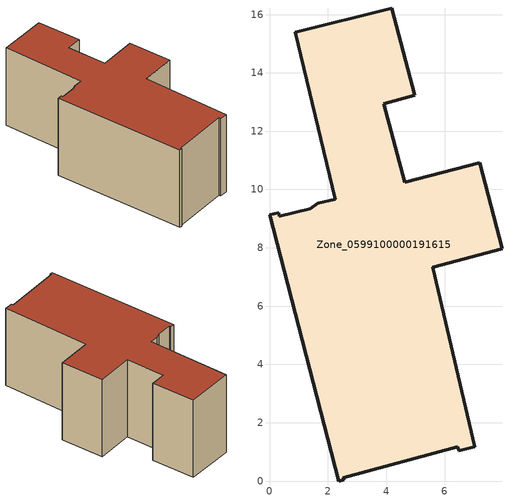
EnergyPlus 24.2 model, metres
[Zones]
Zone_0599100000191615
 floor ground (C_G): 6.46,1.18 2.53,0.12 2.55,0.04 2.37,0 0,9.12 0.3,9.2 0.34,9.08 1.4,9.35 1.65,9.52 2.25,9.66 0.87,15.39 4.18,16.22 4.98,13.23 3.91,12.94 4.63,10.24 7.2,10.92 7.98,7.96 5.6,7.33 7.03,1.18 6.48,1.04 z0
 wall outside (C_F): 2.53,0.12 6.46,1.18 6.48,1.04 7.03,1.18 5.6,7.33 7.98,7.96 7.2,10.92 4.63,10.24 3.91,12.94 4.98,13.23 4.18,16.22 0.87,15.39 2.25,9.66 1.65,9.52 1.4,9.35 0.34,9.08 0.3,9.2 0,9.12 2.37,0 2.55,0.04 2.53,0.12 z0:5.9
 roof outside (C_R): 0.87,15.39 2.25,9.66 1.65,9.52 1.4,9.35 0.34,9.08 0.3,9.2 0,9.12 2.37,0 2.55,0.04 2.53,0.12 6.46,1.18 6.48,1.04 7.03,1.18 5.6,7.33 7.98,7.96 7.2,10.92 4.63,10.24 3.91,12.94 4.98,13.23 4.18,16.22 z5.9
[BUILDING]
Pand.0599100000191615: North Axis=0; Terrain=City; Loads Convergence Tolerance Value=0.04; Temperature Convergence Tolerance Value=0.4; Solar Distribution=FullExterior; Maximum Number of Warmup Days=25; Minimum Number of Warmup Days=1
[Site:Location]
Rotterdam.The.Hague.AP_ZH_NLD Design_Conditions: Latitude=51.96; Longitude=4.45; Time Zone=1; Elevation=-4.5
[SITE:GROUNDTEMPERATURE:BUILDINGSURFACE]
18, 18, 18, 18, 18, 18, 18, 18, 18, 18, 18, 18
[MATERIAL] Thermal Absorptance=0.9; Solar Absorptance=0.7; Visible Absorptance=0.7
Name | Roughness | Thickness | Conductivity | Density | Specific Heat
G.TI.1965-1974 | MediumSmooth | 0.15 | 0.882353 | 540 | 1210
F.TI.1965-1974 | Rough | 0.3 | 0.697674 | 1920 | 840
R.TI.1965-1974 | MediumRough | 0.2 | 0.232558 | 1500 | 1000
[CONSTRUCTION]
C_G: G.TI.1965-1974
C_F: F.TI.1965-1974
C_R: R.TI.1965-1974
[ZONE]
Zone_0599100000191615: Type=1; Multiplier=1; Ceiling Height=Autocalculate; Volume=Autocalculate; Floor Area=autocalculate; Part of Total Floor Area=Yes
[ZONEINFILTRATION:DESIGNFLOWRATE]
Infil_Zone_0599100000191615: Zone or ZoneList or Space or SpaceList=Zone_0599100000191615; Schedule=AlwaysOn; Design Flow Rate Calculation Method=Flow/Area; Flow Rate per Floor Area=0.003; Constant Term Coefficient=1; Temperature Term Coefficient=0; Velocity Term Coefficient=0; Velocity Squared Term Coefficient=0
[HVACTEMPLATE:ZONE:IDEALLOADSAIRSYSTEM]
Zone_0599100000191615: Maximum Heating Supply Air Temperature=50; Minimum Cooling Supply Air Temperature=13; Maximum Heating Supply Air Humidity Ratio=0.0156; Minimum Cooling Supply Air Humidity Ratio=0.0077; Heating Limit=NoLimit; Cooling Limit=NoLimit; Dehumidification Control Type=ConstantSensibleHeatRatio; Cooling Sensible Heat Ratio=0.7; Dehumidification Setpoint=60; Humidification Control Type=None; Humidification Setpoint=30; Outdoor Air Method=None; Outdoor Air Flow Rate per Person=0.00944; Outdoor Air Flow Rate per Zone Floor Area=0; Outdoor Air Flow Rate per Zone=0; Demand Controlled Ventilation Type=None; Outdoor Air Economizer Type=NoEconomizer; Heat Recovery Type=None; Sensible Heat Recovery Effectiveness=0.7; Latent Heat Recovery Effectiveness=0.65
[ZONECONTROL:THERMOSTAT]
ThermostatControl_Zone_0599100000191615: Zone or ZoneList=Zone_0599100000191615; Control Type Schedule=DualSetpointControlType; Control 1=Thermostat_Zone_0599100000191615; Temperature Difference Between Cutout And Setpoint=0
[THERMOSTATSETPOINT:DUALSETPOINT]
Thermostat_Zone_0599100000191615: Heating Setpoint Temperature Schedule=HeatingSetpoint_Zone_0599100000191615; Cooling Setpoint Temperature Schedule=CoolingSetpoint_Zone_0599100000191615
[SCHEDULE:COMPACT]
HeatingSetpoint_Zone_0599100000191615: Through: 12/31, For: AllDays, Until: 24:00, 21
CoolingSetpoint_Zone_0599100000191615: Through: 12/31, For: AllDays, Until: 24:00, 24
DualSetpointControlType: Through: 12/31, For: AllDays, Until: 24:00, 4
AlwaysOn: Through: 12/31, For: AllDays, Until: 24:00, 1
